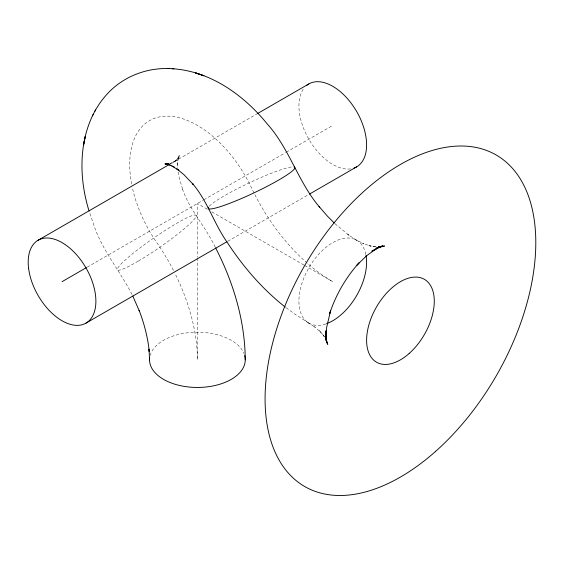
<?xml version="1.0" encoding="UTF-8"?>
<svg xmlns="http://www.w3.org/2000/svg" width="564" height="564" viewBox="0 0 564 564"><rect width="100%" height="100%" fill="white"/><g stroke="black" fill="none" stroke-linecap="round" stroke-linejoin="round"><path stroke-width="0.42" stroke-dasharray="2.82 2.11" d="M177.625 162.672L177.688 168.1M177.371 165.626L178.076 157.56M177.794 160.782L179.119 155.72L177.766 159.076L179.366 155.734L177.188 159.168M174.657 161.812L179.366 156.898M176.786 159.591L174.001 161.889L175.171 160.966L172.232 162.883L174.784 161.417L169.651 163.708L172.64 162.975M170.039 164.068L256.972 113.879M87.209 267.153L203.118 200.227M203.879 199.79L285.483 152.682M286.244 152.238L332.76 125.384M227.814 241.237L308.642 194.566M375.568 246.75L372.945 246.672L374.609 246.764M376.23 246.99L368.01 245.411L370.95 246.193L362.532 243.26L363.879 243.817L355.419 239.58M207.284 209.237L197.4 203.533L197.4 257.099M211.845 211.874L303.862 264.995M304.623 265.44L332.76 281.683A143.566 82.887 60 0 1 251.544 187.904A95.711 55.258 60 0 0 168.34 116.177A95.711 55.258 60 0 0 131.722 184.498M356.688 240.236L347.713 234.455L349.758 235.914L334.861 223.584M308.832 323.13L294.323 313.781L285.941 307.591M307.627 322.354L315.53 327.564L314.374 326.676L321.12 332.499L318.97 330.342L324.448 336.673L322.53 333.987L324.836 337.716M215.208 247.095C205.797 227.01 189.983 210.513 182.574 189.419L182.99 190.477L179.197 177.716L178.048 171.491M132.025 294.478C119.815 270.53 101.668 249.824 93.42 223.816L88.9 210.457M197.4 257.974L197.4 359.832A143.566 82.887 60 0 0 174.967 273.385M350.554 168.897A47.855 27.629 60 0 1 308.832 139.195A47.855 27.629 60 0 1 303.975 88.224M173.437 270.353A143.566 82.887 60 0 0 156.792 242.612A95.711 55.258 60 0 1 132.364 187.615M325.788 323.94A47.855 27.629 -60 0 1 299.005 298.469A47.855 27.629 -60 0 1 330.433 244.043A47.855 27.629 -60 0 1 365.881 254.533M150.116 355.567A47.855 27.629 0 0 1 195.56 332.224A47.855 27.629 0 0 1 243.979 353.487M209.195 206.283A47.855 5.527 -25.3 0 1 249.732 182.644A47.855 5.527 -25.3 0 1 292.977 166.859M138.392 261.033A47.855 5.527 -34.7 0 0 196.23 215.561A47.855 5.527 -34.7 0 0 135.755 251.227A47.855 5.527 -34.7 0 0 138.392 261.033"/><path stroke-width="0.85" d="M325.788 339.105L326.676 340.698L325.752 339.204L326.641 327.444L330.532 310.919L329.616 313.803C335.721 295.035 345.802 277.566 359 262.894L356.97 265.129L366.854 255.534L379.022 246.877L371.859 251.227L382.759 245.805L377.203 247.737M325.752 339.147L325.936 330.765L326.69 342.919L325.745 337.97M169.2 68.582C146.013 67.666 122.451 76.965 106.899 94.336C78.756 125.328 77.049 172.112 88.9 210.457M92.433 115.846L93.279 114.224M94.632 111.637L95.499 109.98M38.112 240.236L169.278 164.512M257.741 113.434L308.832 83.937M62.04 281.683L86.44 267.59M85.968 323.13L227.045 241.674M309.41 194.129L356.688 166.831M376.414 248.012L384.556 246.017L378.804 246.856M166.028 164.596L168.319 164.032M168.34 163.934L165.358 164.293L168.735 164.046M379.008 246.933L380.827 246.905L379.071 246.849M167.994 164.039L165.019 164.018L168.714 164.307M172.119 68.709C209.794 70.986 242.872 94.414 266.25 122.733L266.955 123.622C289.438 148.438 298.046 181.989 319.725 207.326L319.076 206.502L327.381 216.097L334.226 222.977M167.332 68.512L173.945 68.78M168.001 164.202L165.132 163.8L170.18 165.174M167.247 163.807L174.586 167.233M171.9 165.978L178.901 170.349L176.877 168.911L184.146 174.861L193.297 184.527L192.592 183.638C207.608 201.277 214.172 224.07 227.525 242.816C243.345 266.983 262.486 289.177 285.236 307.07M215.589 247.822C233.383 282.395 245.016 320.74 245.255 359.832M132.766 295.994L139.519 311.37L139.132 310.39C144.222 323.651 147.86 337.519 149.263 351.668L149.023 349.172L149.545 359.832M325.618 338.971L327.769 344.371L325.851 338.428M306.492 85.587A47.855 27.629 60 0 1 356.688 111.566A47.855 27.629 60 0 1 354.086 168.037M366.036 255.358A47.855 27.629 -60 0 1 326.584 323.666M244.684 355.574A47.855 27.629 0 0 1 199.247 387.44A47.855 27.629 0 0 1 149.686 357.689M294.034 166.958A47.855 5.527 -25.3 0 1 253.426 193.128A47.855 5.527 -25.3 0 1 208.476 207.242M85.206 136.573L83.521 145.209L85.206 136.573M203.83 75.745L195.511 72.89L203.83 75.745M28.623 268.549A47.855 27.629 60 0 0 83.366 324.335A47.855 27.629 60 0 0 74.131 252.164A47.855 27.629 60 0 0 28.623 268.549M409.196 353.445A47.855 27.629 -60 0 0 424.368 279.314A47.855 27.629 -60 0 0 367.756 329.517A47.855 27.629 -60 0 0 409.196 353.445M435.471 451.503A191.429 110.523 -60 0 0 496.151 154.973A191.429 110.523 -60 0 0 269.691 355.792A191.429 110.523 -60 0 0 435.471 451.503"/></g></svg>
